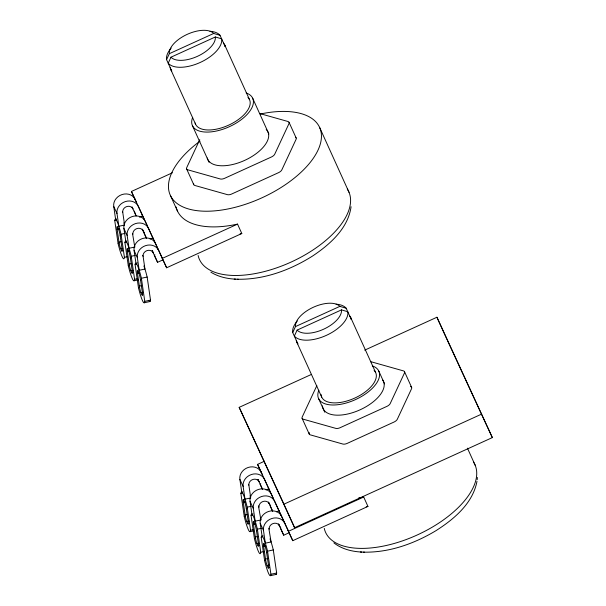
<?xml version="1.0" encoding="UTF-8"?>
<svg xmlns="http://www.w3.org/2000/svg" width="606" height="606" viewBox="0 0 606 606"><rect width="100%" height="100%" fill="white"/><g stroke="black" fill="none" stroke-linecap="round" stroke-linejoin="round"><path stroke-width="0.91" d="M477.202 479.634L477.377 477.475M351.063 206.729C348.056 228.447 330.058 244.294 312.832 255.868C290.372 270.071 264.095 279.858 237.241 279.237M476.99 481.278C472.832 503.465 453.947 519.236 435.85 530.742C414.095 543.779 388.999 552.778 363.388 552.142M170.134 67.501A29.633 14.544 -24.4 0 0 171.756 71.023L166.574 59.668L169.339 53.676A24.694 12.12 -24.4 0 1 187.254 34.33A24.694 12.12 -24.4 0 1 213.706 33.459L220.023 35.315L225.205 46.67A29.633 14.544 -24.4 0 0 223.584 43.147M296.273 340.405A29.633 14.544 -24.4 0 0 297.902 343.928L292.721 332.573L295.486 326.581A24.694 12.12 -24.4 0 1 313.393 307.234A24.694 12.12 -24.4 0 1 339.845 306.371L346.17 308.219L351.351 319.574A29.633 14.544 -24.4 0 0 349.723 316.052M170.968 57.199L168.203 63.191A29.633 14.544 -24.4 0 0 200.215 62.456A29.633 14.544 -24.4 0 0 221.652 38.829L215.335 36.981L170.968 57.199A24.694 12.12 -24.4 0 0 197.42 56.335A24.694 12.12 -24.4 0 0 215.335 36.981M297.114 330.103L294.349 336.095A29.633 14.544 -24.4 0 0 326.361 335.36A29.633 14.544 -24.4 0 0 347.799 311.734L341.473 309.886L297.114 330.103A24.694 12.12 -24.4 0 0 323.566 329.24A24.694 12.12 -24.4 0 0 341.473 309.886M199.753 139.691L186.731 167.604A4.939 2.424 -24.4 0 0 187.754 169.801L220.258 178.967A4.939 2.424 -24.4 0 0 224.659 178.293L271.367 157.015A4.939 2.424 -24.4 0 0 274.753 154.136L288.948 123.692A4.939 2.424 -24.4 0 0 287.933 121.488L259.489 113.466M169.339 53.676L213.706 33.459M135.312 200.01L131.434 191.466L172.437 172.778M134.305 211.093L136.002 215.653M139.585 217.213L142.615 215.834L138.35 206.426A11.362 9.893 -24.8 0 0 125.23 201.616A11.362 9.893 -24.8 0 0 116.988 213.509L118.852 226.265L124.601 225.031M142.274 229.144L144.478 233.105M150.091 239.075L152.788 237.84L148.523 228.439A11.362 9.893 -24.8 0 0 135.403 223.622A11.362 9.893 -24.8 0 0 127.162 235.514L129.025 248.271L134.774 247.036L132.509 233.401M154.984 254.959L154.318 255.262L157.568 262.307L162.961 259.853M162.756 259.413L166.627 267.776L241.802 233.515L237.537 224.114L162.355 258.368L131.434 191.466M295.486 326.581L339.845 306.371M364.698 350.147L436.926 317.241L492.345 437.585L294.599 527.697L239.173 407.353L311.393 374.44M261.451 472.915L257.573 464.37L264.413 461.257M260.785 483.846L260.11 484.156L262.55 489.436L257.982 479.452M266.064 489.966L268.761 488.739L264.496 479.331A11.362 9.893 -24.8 0 0 251.369 474.521A11.362 9.893 -24.8 0 0 243.135 486.413L244.991 499.17L250.74 497.935M272.738 511.441L268.458 502.041L270.624 506.01M239.173 407.353L283.934 504.184L481.679 414.08M276.571 511.82L278.934 510.744L274.67 501.344A11.362 9.893 -24.8 0 0 261.542 496.526A11.362 9.893 -24.8 0 0 253.308 508.419L255.164 521.175L260.913 519.94L258.444 505.866M278.593 524.054L280.79 528.015M288.903 532.318L292.766 540.681L367.948 506.419L363.683 497.018L288.501 531.273L257.573 464.37M280.457 528.167L283.714 535.212L289.107 532.757M116.67 218.986L115.594 219.22L113.739 206.464A11.362 9.893 -24.8 0 1 121.973 194.571A11.362 9.893 -24.8 0 1 135.093 199.389L136.426 202.328M127.654 256.641L124.419 257.338A20.248 2.485 77.9 0 1 118.109 243.688L114.754 220.614L116.193 220.304M122.738 250.596L121.662 250.823L120.639 248.627A4.939 0.606 77.9 0 1 119.003 242.12L117.125 229.22A4.939 0.606 77.9 0 1 117.511 227.121L118.231 226.97M117.125 229.22L118.92 228.841M117.511 227.121L118.526 229.326L119.246 229.174M114.754 220.614A20.248 2.485 77.9 0 1 121.056 234.257L125.01 233.408M121.662 250.823A4.939 0.606 77.9 0 0 122.048 248.725L120.17 235.825L120.889 235.673M119.003 242.12L121.518 241.582M126.843 240.999L125.768 241.226L123.912 228.47A11.362 9.893 -24.8 0 1 132.146 216.584A11.362 9.893 -24.8 0 1 145.266 221.395L147.137 225.508M118.109 243.688L118.829 243.536M137.107 278.805L134.593 279.343A20.248 2.485 77.9 0 1 128.283 265.701L124.927 242.62L126.366 242.317M120.639 248.627L122.079 248.316M122.048 248.725L122.768 248.574M132.911 272.602L131.835 272.836L130.813 270.632A4.939 0.606 77.9 0 1 129.169 264.133L127.29 251.232A4.939 0.606 77.9 0 1 127.684 249.134L128.404 248.975M127.29 251.232L128.73 250.922M127.684 249.134L128.699 251.331L129.419 251.179M124.927 242.62A20.248 2.485 77.9 0 1 131.229 256.27L135.183 255.421M131.835 272.836A4.939 0.606 77.9 0 0 132.222 270.73L130.343 257.838L131.063 257.679M129.169 264.133L131.691 263.595M137.38 262.928L135.941 263.239L134.085 250.483A11.362 9.893 -24.8 0 1 142.319 238.59A11.362 9.893 -24.8 0 1 155.439 243.4L156.242 245.165M128.283 265.701L129.002 265.542M143.872 265.943A20.248 2.485 77.9 0 1 147.152 277.04L150.515 300.114L144.766 301.349A20.248 2.485 77.9 0 1 138.456 287.706L135.1 264.633L136.176 264.398M130.813 270.632L132.252 270.321M132.222 270.73L132.941 270.579M142.728 294.69L142.009 294.842L140.986 292.637A4.939 0.606 77.9 0 1 139.342 286.138L137.464 273.238A4.939 0.606 77.9 0 1 137.857 271.14L138.577 270.988M137.464 273.238L138.903 272.935M137.857 271.14L138.872 273.344L139.592 273.185M135.1 264.633A20.248 2.485 77.9 0 1 141.403 278.275L147.152 277.04M134.1 280.745L138.206 279.866M142.009 294.842A4.939 0.606 77.9 0 0 142.395 292.743L140.516 279.843L141.236 279.692M139.342 286.138L141.501 285.676M138.456 287.706L139.175 287.555M140.986 292.637L142.789 292.259M142.395 292.743L143.478 292.509M144.273 302.758L150.023 301.523M242.817 491.89L241.733 492.125L239.878 479.369A11.362 9.893 -24.8 0 1 248.119 467.476A11.362 9.893 -24.8 0 1 261.239 472.294L262.307 474.642M253.437 529.621L250.566 530.242A20.248 2.485 77.9 0 1 244.256 516.592L240.893 493.519L241.976 493.284M248.884 523.501L247.801 523.728L246.786 521.531A4.939 0.606 77.9 0 1 245.142 515.024L243.264 502.124A4.939 0.606 77.9 0 1 243.657 500.026L244.369 499.874M243.264 502.124L245.059 501.745M243.657 500.026L244.672 502.23L245.392 502.079M240.893 493.519A20.248 2.485 77.9 0 1 247.203 507.161L251.157 506.313M247.801 523.728A4.939 0.606 77.9 0 0 248.195 521.63L246.316 508.729L247.036 508.578M245.142 515.024L247.657 514.486M252.99 513.903L251.907 514.13L250.051 501.374A11.362 9.893 -24.8 0 1 258.285 489.489A11.362 9.893 -24.8 0 1 271.412 494.299L273.276 498.412M244.256 516.592L244.975 516.441M263.974 551.551L260.739 552.248A20.248 2.485 77.9 0 1 254.429 538.605L251.066 515.524L252.505 515.221M246.786 521.531L248.945 521.069M248.195 521.63L248.915 521.478M259.057 545.506L257.974 545.741L256.959 543.537A4.939 0.606 77.9 0 1 255.315 537.037L253.437 524.137A4.939 0.606 77.9 0 1 253.831 522.039L254.543 521.88M253.437 524.137L254.876 523.826M253.831 522.039L254.846 524.235L255.565 524.084M251.066 515.524A20.248 2.485 77.9 0 1 257.376 529.174L261.33 528.326M250.066 531.644L253.353 530.939M257.974 545.741A4.939 0.606 77.9 0 0 258.368 543.635L256.49 530.742L257.209 530.583M255.315 537.037L257.83 536.499M263.163 535.909L262.08 536.143L260.224 523.387A11.362 9.893 -24.8 0 1 268.458 511.494A11.362 9.893 -24.8 0 1 281.585 516.312L282.381 518.069M254.429 538.605L255.149 538.446M270.011 538.848A20.248 2.485 77.9 0 1 273.298 549.945L276.662 573.018L270.905 574.253A20.248 2.485 77.9 0 1 264.602 560.611L261.239 537.537L261.959 537.378M256.959 543.537L258.398 543.226M258.368 543.635L259.088 543.484M269.223 567.511L268.147 567.746L267.132 565.542A4.939 0.606 77.9 0 1 265.489 559.043L263.61 546.142A4.939 0.606 77.9 0 1 263.996 544.044L264.716 543.893M263.61 546.142L265.049 545.839M263.996 544.044L265.019 546.248L265.739 546.089M261.239 537.537A20.248 2.485 77.9 0 1 267.549 551.18L273.298 549.945M268.147 567.746A4.939 0.606 77.9 0 0 268.541 565.648L266.663 552.748L267.382 552.596M265.489 559.043L268.003 558.505M264.602 560.611L265.322 560.459M267.132 565.542L268.928 565.163M268.541 565.648L269.261 565.496M270.412 575.662L276.169 574.427M210.865 272.162C218.221 276.753 226.947 278.745 235.537 279.154M333.868 542.87C341.739 549.021 351.844 551.596 361.684 552.058M234.227 279.093L238.491 279.298M360.373 551.998L364.638 552.202M447.584 340.754L492.345 437.585M142.41 215.395L144.539 219.993M152.583 237.4L155.098 242.832M161.741 257.209L162.355 258.527M268.556 488.3L270.299 492.064M278.73 510.305L281.237 515.736M287.888 530.114L288.289 530.992M132.146 207.123L132.956 208.888A5.431 4.734 -24.8 0 0 126.684 206.585A5.431 4.734 -24.8 0 0 122.745 212.274L124.488 224.235M142.524 229.576L146.599 238.537M152.288 250.702L153.303 252.907A5.431 4.734 -24.8 0 0 147.031 250.604A5.431 4.734 -24.8 0 0 143.092 256.285L144.948 269.049L139.198 270.284L137.335 257.527L134.085 250.483M258.08 479.588L259.103 481.793A5.431 4.734 -24.8 0 0 252.823 479.49A5.431 4.734 -24.8 0 0 248.884 485.179L250.626 497.14M278.631 524.046L283.714 535.212M144.145 233.257L146.379 238.097M270.284 506.161L272.321 510.563M122.541 211.835L122.745 212.274M142.683 255.406L143.092 256.285M248.68 484.739L248.884 485.179M268.822 528.311L271.087 541.953L265.337 543.188L263.481 530.432L260.224 523.387M113.739 206.464L116.988 213.509M123.912 228.47L127.162 235.514M239.878 479.369L243.135 486.413M250.051 501.374L253.308 508.419M436.926 317.241L447.205 339.913M467.431 448.152L475.187 465.264M319.559 127.321L349.048 192.36M404.52 371.705L411.625 387.385M289.039 122.314L296.152 137.986M378.811 371.13L384.598 383.901M252.664 98.225L268.882 133.979M350.776 317.703L375.659 372.561M224.637 44.799L249.52 99.657M296.849 342.276L321.733 397.142M170.703 69.372L195.586 124.238M318.589 398.574L324.763 412.194M192.443 125.669L209.047 162.272M302.121 418.367L309.227 434.047M186.64 168.976L193.753 184.648M170.347 195.314L177.46 210.994M283.934 504.184L294.599 527.697M282.654 518.66L292.766 540.681M166.627 267.776L158.696 250.445A11.362 9.893 -24.8 0 0 145.576 245.635A11.362 9.893 -24.8 0 0 137.335 257.527M156.507 245.756L158.643 250.46M152.182 250.566L157.568 262.307M132.1 207.131L136.161 215.941M267.549 551.18L270.905 574.253M257.376 529.174L260.739 552.248M247.203 507.161L250.566 530.242M141.403 278.275L144.766 301.349M131.229 256.27L134.593 279.343M121.056 234.257L124.419 257.338M309.325 432.669A4.939 2.424 -24.4 0 0 310.34 434.873L342.844 444.039A4.939 2.424 -24.4 0 0 347.246 443.365L393.953 422.079A4.939 2.424 -24.4 0 0 397.339 419.208L411.535 388.757A4.939 2.424 -24.4 0 0 410.52 386.552M316.9 385.78A4.939 2.424 -24.4 0 0 316.408 386.545L302.212 416.996A4.939 2.424 -24.4 0 0 303.227 419.193L335.739 428.359A4.939 2.424 -24.4 0 0 340.14 427.692L386.848 406.406A4.939 2.424 -24.4 0 0 390.226 403.535L404.422 373.084A4.939 2.424 -24.4 0 0 403.407 370.88L370.902 361.714A4.939 2.424 -24.4 0 0 370.478 361.63M382.697 380.045A33.088 16.241 -24.4 0 1 358.729 410.406A33.088 16.241 -24.4 0 1 322.468 405.846M473.453 461.969A81.984 40.246 -24.4 0 1 415.799 535.621A81.984 40.246 -24.4 0 1 324.263 528.387M374.099 370.364A29.633 14.544 -24.4 0 1 354.798 398.059A29.633 14.544 -24.4 0 1 321.074 394.529M292.721 332.573A29.633 14.544 -24.4 0 1 297.311 320.983M336.08 304.174A29.633 14.544 -24.4 0 1 346.17 308.219M372.311 365.888A33.088 16.241 -24.4 0 1 355.51 399.596A33.088 16.241 -24.4 0 1 318.817 390.264M263.481 530.432A11.362 9.893 -24.8 0 1 271.715 518.539A11.362 9.893 -24.8 0 1 284.835 523.349M269.231 529.197A5.431 4.734 -24.8 0 1 273.17 523.508A5.431 4.734 -24.8 0 1 279.449 525.811M276.662 573.018A20.248 2.485 77.9 0 1 275.571 574.238M265.019 546.248A4.939 0.606 77.9 0 1 266.663 552.748M244.672 502.23A4.939 0.606 77.9 0 1 246.316 508.729M250.013 495.776A20.248 2.485 77.9 0 1 250.619 497.549M259.057 507.184A5.431 4.734 -24.8 0 1 262.996 501.495A5.431 4.734 -24.8 0 1 269.276 503.798M260.307 518.122A20.248 2.485 77.9 0 1 260.913 519.94M254.846 524.235A4.939 0.606 77.9 0 1 256.49 530.742M367.948 506.419A81.984 40.246 -24.4 0 1 366.221 506.783M363.683 497.018A81.984 40.246 -24.4 0 1 358.532 498.041M347.314 189.064A81.984 40.246 -24.4 0 1 289.653 262.716A81.984 40.246 -24.4 0 1 198.124 255.482M247.96 97.46A29.633 14.544 -24.4 0 1 229.909 124.563A29.633 14.544 -24.4 0 1 195.147 122.995M166.574 59.668A29.633 14.544 -24.4 0 1 171.172 48.079M209.941 31.27A29.633 14.544 -24.4 0 1 220.023 35.315M246.172 92.983A33.088 16.241 -24.4 0 1 229.371 126.692A33.088 16.241 -24.4 0 1 192.678 117.359M150.515 300.114A20.248 2.485 77.9 0 1 149.068 300.887M138.872 273.344A4.939 0.606 77.9 0 1 140.516 279.843M118.526 229.326A4.939 0.606 77.9 0 1 120.17 235.825M123.874 222.872A20.248 2.485 77.9 0 1 124.48 224.644M132.919 234.28A5.431 4.734 -24.8 0 1 136.858 228.591A5.431 4.734 -24.8 0 1 143.13 230.894M134.524 246.278A20.248 2.485 77.9 0 1 134.774 247.036M128.699 251.331A4.939 0.606 77.9 0 1 130.343 257.838M241.802 233.515A81.984 40.246 -24.4 0 1 240.082 233.878M237.537 224.114A81.984 40.246 -24.4 0 1 176.104 207.01M260.535 113.973A81.984 40.246 -24.4 0 1 313.802 157.53A81.984 40.246 -24.4 0 1 195.867 210.509A81.984 40.246 -24.4 0 1 199.988 141.168M193.662 183.823A4.939 2.424 -24.4 0 0 194.859 185.474L227.371 194.64A4.939 2.424 -24.4 0 0 231.772 193.973L278.48 172.687A4.939 2.424 -24.4 0 0 281.858 169.809L296.061 139.365A4.939 2.424 -24.4 0 0 295.41 137.297M266.208 129.472A33.088 16.241 -24.4 0 1 246.051 159.734A33.088 16.241 -24.4 0 1 207.237 157.984"/></g></svg>
